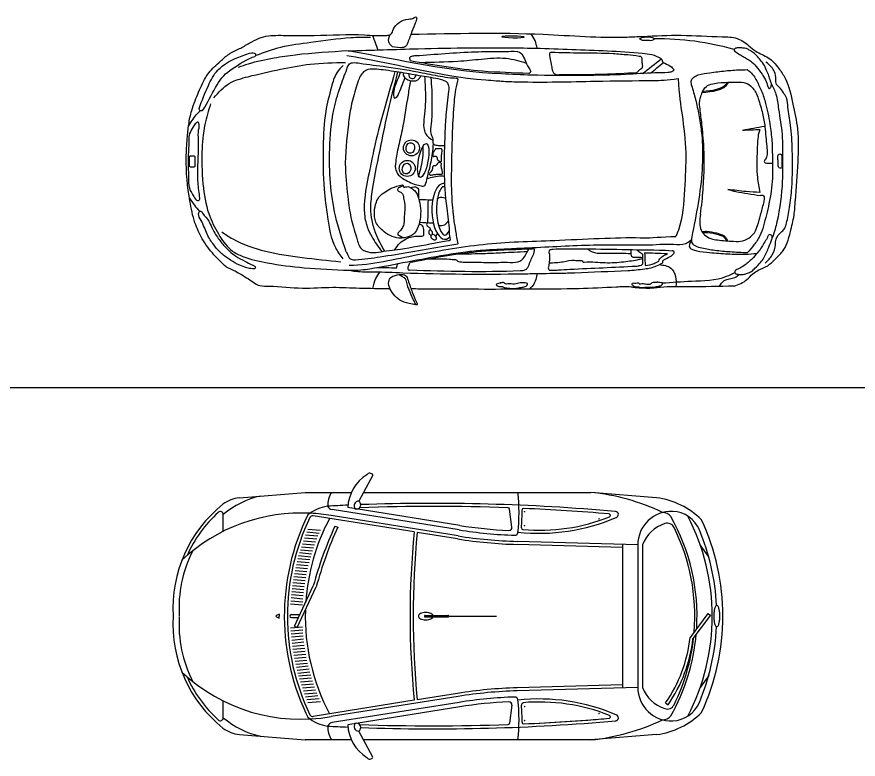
# Model space of a CAD drawing. Header units: millimetres. Extents: x 2646 to 50990, y 12226 to 40347.
# Drawn here: x 33275 to 38815, y 22213 to 27101 of the extents above; entities that cross this region are included whole.
import ezdxf

# ---------------------------------------------------------------- set-up
doc = ezdxf.new("R2010")
doc.units = ezdxf.units.MM
doc.layers.add('www.cad-blocks.net', color=7, linetype='Continuous')

# ---------------------------------------------------------------- blocks, each defined once
blk = doc.blocks.new('A$C23E013B9')
blk.add_lwpolyline([(0.0289, 0.9818), (0.0504, 0.9818, -0.414214), (0.057, 0.9752), (0.057, 0.9153, -0.414214), (0.0504, 0.9086), (0.0289, 0.9086, -0.414214), (0.0223, 0.9153), (0.0223, 0.9752, -0.414214)], format="xyb", close=True)
for centre in [(1.4829, 1.0346), (1.4553, 0.8997)]:
    blk.add_circle(centre, 0.0528)
for centre, radius, start, end in [((2.1035, 1.66), 0.2093, 8.5013, 36.9668), ((3.1082, -0.0721), 1.8245, 74.093, 90.7649), ((1.4871, 1.6187), 0.0153, 174.2464, 215.215), ((2.251, 1.5457), 0.0202, 281.4619, 338.8217)]:
    blk.add_arc(centre, radius, start, end)
for centre, major_axis, ratio in [((2.1514, 1.7655), (-0.0743, 0.0015), 0.102782), ((1.4756, 1.0338), (-0.0073, -0.035), 0.786292), ((1.5606, 0.952), (-0.0204, -0.1114), 0.275472), ((1.4504, 0.8981), (-0.0073, -0.035), 0.786292)]:
    blk.add_ellipse(centre, major_axis=major_axis, ratio=ratio)
blk.add_ellipse((1.6995, 0.6167), major_axis=(0.0057, -0.1835), ratio=0.444989, start_param=3.030844, end_param=6.682362)
for points in [[(0.0582, 1.3446), (0.1068, 1.4581), (0.149, 1.5293), (0.2236, 1.6039), (0.282, 1.6525), (0.3501, 1.6881), (0.4149, 1.7237), (0.4798, 1.7561), (0.509, 1.7659), (0.6387, 1.7756), (0.843, 1.7756), (1.1739, 1.7788), (1.3198, 1.7756), (1.3458, 1.7821), (1.3652, 1.8177), (1.4009, 1.8598), (1.4625, 1.8825), (1.5014, 1.8922), (1.5115, 1.8968), (1.5155, 1.8938), (1.5165, 1.8817), (1.5044, 1.8483), (1.4801, 1.7846), (1.4508, 1.7088)], [(1.2272, 1.7756), (1.2611, 1.6797)], [(1.3396, 1.779), (1.3314, 1.7341), (1.3415, 1.7169), (1.3577, 1.7007)], [(1.4801, 1.7826), (2.3499, 1.7828), (2.9041, 1.7646), (3.0045, 1.7691), (3.26, 1.776), (3.5291, 1.7668), (3.6272, 1.7555), (3.7047, 1.7076), (3.7504, 1.6711), (3.8325, 1.6278), (3.9009, 1.5595), (3.9442, 1.4934), (3.9951, 1.3233), (4.0247, 1.1592), (4.027, 0.9428), (4.0104, 0.6867)], [(0.4615, 1.6447), (0.6237, 1.6987), (0.82, 1.73), (1.0845, 1.7613), (1.2125, 1.7641)], [(1.0667, 1.6733), (0.7184, 1.6458), (0.5794, 1.6254), (0.4075, 1.5863), (0.3421, 1.5645)], [(1.0667, 1.6733), (1.5273, 1.6875), (1.8702, 1.6937), (2.3015, 1.6911), (2.7738, 1.6735), (3.0046, 1.6585), (3.1229, 1.6244), (3.1315, 1.6162), (3.1354, 1.604), (3.1394, 1.5984), (3.1506, 1.5921), (3.1943, 1.5675), (3.2069, 1.5562), (3.21, 1.5505), (3.2083, 1.5442), (3.1968, 1.5356), (3.1722, 1.531), (3.0863, 1.5281), (2.8939, 1.5178), (2.6146, 1.5118), (2.2735, 1.5128)], [(1.4508, 1.7088), (1.4376, 1.6977), (1.4245, 1.6946), (1.3577, 1.7007)], [(2.4061, 1.6649), (2.3947, 1.6606), (2.3914, 1.6498), (2.3935, 1.6331), (2.4064, 1.5667), (2.4165, 1.5333), (2.4303, 1.5191), (2.4564, 1.5172), (2.53, 1.5181), (2.9668, 1.5306)], [(2.4061, 1.6649), (2.5991, 1.6605), (2.811, 1.656), (2.9068, 1.6488), (2.9831, 1.6396), (2.9962, 1.6341), (2.9995, 1.6134), (3.0028, 1.5818), (3.0033, 1.5655), (2.9995, 1.5584), (2.9848, 1.5492), (2.9728, 1.5355), (2.9668, 1.5306)], [(3.6126, 1.6695), (3.6086, 1.6836), (3.6172, 1.6902), (3.6395, 1.6933), (3.6659, 1.6922), (3.6841, 1.6897), (3.7014, 1.6816), (3.7231, 1.67), (3.7475, 1.6502), (3.7748, 1.6209), (3.8012, 1.5869), (3.821, 1.5438), (3.8367, 1.5093), (3.8463, 1.4784), (3.8529, 1.4582), (3.8524, 1.4441), (3.8494, 1.4344), (3.8448, 1.4288), (3.8403, 1.4258), (3.8296, 1.4385), (3.8235, 1.4617), (3.8012, 1.5048), (3.7622, 1.56), (3.7252, 1.5995), (3.6968, 1.6197), (3.6674, 1.6361), (3.6436, 1.6498), (3.6126, 1.6695)], [(0.0842, 1.2948), (0.1453, 1.4451), (0.208, 1.5465), (0.2373, 1.5731), (0.4161, 1.659)], [(1.5418, 1.5977), (1.789, 1.6061), (1.9434, 1.6194), (2.1058, 1.6247), (2.2391, 1.593)], [(0.1814, 1.3647), (0.2828, 1.4585), (0.4067, 1.5035), (0.6208, 1.5523), (0.816, 1.5861), (1.0488, 1.5973)], [(1.0337, 1.5778), (0.9918, 1.5294), (0.9562, 1.4358), (0.9186, 1.2747), (0.9014, 1.0423), (0.9078, 0.7617), (0.9304, 0.5779), (0.9821, 0.3779), (1.0305, 0.3037)], [(1.053, 0.3501), (0.9825, 0.587), (0.9497, 0.8051), (0.9443, 1.0287), (0.9716, 1.2851), (1.0132, 1.4324), (1.0581, 1.5538)], [(1.1378, 1.4888), (1.1563, 1.523), (1.1823, 1.5446), (1.2414, 1.5535), (1.296, 1.5478), (1.4358, 1.5275), (1.5667, 1.504), (1.6906, 1.4797), (1.7187, 1.4644), (1.7291, 1.4428), (1.7295, 1.4083), (1.712, 1.249), (1.7053, 1.1303), (1.717, 0.6381), (1.7341, 0.4889), (1.7375, 0.4426), (1.7374, 0.4265), (1.7276, 0.4238), (1.6302, 0.4074), (1.4097, 0.3685), (1.265, 0.3484), (1.2118, 0.3457), (1.1804, 0.3544), (1.1598, 0.3636), (1.1257, 0.4289), (1.0883, 0.5594), (1.0664, 0.6904), (1.0478, 0.8992), (1.0674, 1.1909), (1.0856, 1.3083), (1.1188, 1.4338), (1.1378, 1.4888)], [(1.0581, 1.5538), (1.0697, 1.5816), (1.0813, 1.5921), (1.0952, 1.5956), (1.1429, 1.5921), (1.3196, 1.5689), (1.5544, 1.5294), (1.6892, 1.5038), (1.7566, 1.4957), (1.7764, 1.4945), (1.7859, 1.4917), (1.7857, 1.4764), (1.7633, 1.3366), (1.7465, 0.9366), (1.7465, 0.7392), (1.7727, 0.4876), (1.7885, 0.4038)], [(3.8128, 0.2749), (3.8591, 0.3296), (3.88, 0.3983), (3.884, 0.4341), (3.8962, 0.4575), (3.9227, 0.484), (3.941, 0.5056), (3.9522, 0.5379), (3.9731, 0.6416), (3.9873, 0.7709), (3.9907, 1.0193), (3.9797, 1.1848), (3.9625, 1.3026), (3.9528, 1.3632), (3.9319, 1.3975), (3.9049, 1.4343), (3.8877, 1.4527), (3.8828, 1.4883), (3.8742, 1.5349), (3.8546, 1.5667), (3.8177, 1.5999)], [(1.4089, 1.5319), (1.3896, 1.4801), (1.3651, 1.3792), (1.3695, 1.3638), (1.3861, 1.3682), (1.3949, 1.3815), (1.4402, 1.4941)], [(1.4287, 1.5287), (1.4284, 1.5159), (1.446, 1.4906), (1.4714, 1.4785), (1.4899, 1.4757), (1.5172, 1.4785), (1.5318, 1.4897), (1.5444, 1.5077)], [(1.4655, 1.5222), (1.467, 1.5025), (1.4848, 1.4914), (1.5016, 1.4947), (1.5128, 1.5136)], [(1.6102, 1.4967), (1.6162, 1.4153), (1.6162, 1.3013), (1.6132, 1.1961), (1.6117, 1.1236), (1.6236, 1.091), (1.6251, 1.0628), (1.6369, 1.0554), (1.668, 1.051), (1.6992, 1.051)], [(3.3275, 1.4469), (3.3275, 1.4812), (3.343, 1.5011), (3.3718, 1.5154), (3.4482, 1.5298), (3.5511, 1.542), (3.6473, 1.5486), (3.6927, 1.5497)], [(3.6927, 1.5497), (3.7156, 1.5331), (3.761, 1.4665), (3.7921, 1.3985), (3.8175, 1.3174), (3.8456, 1.1753), (3.8573, 1.0667), (3.8601, 0.9466), (3.8601, 0.8338), (3.8374, 0.6677), (3.8008, 0.5205), (3.7771, 0.4546), (3.7384, 0.3955), (3.6954, 0.3449)], [(1.4763, 1.4772), (1.4606, 1.3849), (1.421, 1.1508), (1.3945, 1.0325), (1.3777, 0.9289), (1.3771, 0.9033), (1.3811, 0.8883), (1.3938, 0.8617), (1.4155, 0.8411), (1.4576, 0.8154), (1.501, 0.7967), (1.5384, 0.787), (1.5674, 0.785), (1.5748, 0.7907)], [(3.3275, 1.4469), (3.3541, 1.3526), (3.3751, 1.2519), (3.3918, 1.1447), (3.3994, 0.9543), (3.3968, 0.8918), (3.3286, 0.4481)], [(3.3884, 1.3719), (3.4022, 1.4099), (3.4334, 1.4445), (3.4784, 1.4595), (3.5683, 1.4664), (3.6421, 1.4675), (3.6987, 1.456), (3.731, 1.4272), (3.7506, 1.3996), (3.7667, 1.3592), (3.7944, 1.2613), (3.8105, 1.1726), (3.8223, 1.0443), (3.8255, 0.9991), (3.8179, 0.9665), (3.8104, 0.9552), (3.8066, 0.9452), (3.8129, 0.9352), (3.8299, 0.9333), (3.8603, 0.9338)], [(0.2622, 0.2509), (0.1825, 0.3305), (0.1055, 0.4363), (0.0574, 0.542), (0.0237, 0.6838), (-0.0003, 0.97), (0.0069, 1.0974), (0.0165, 1.1887), (0.0358, 1.28), (0.0582, 1.3446)], [(3.4082, 1.058), (3.4008, 1.1411), (3.3941, 1.2038), (3.382, 1.3046), (3.3837, 1.3589), (3.3884, 1.3719)], [(0.0149, 1.1768), (0.0654, 1.2518), (0.0906, 1.2795)], [(0.0842, 1.2948), (0.0843, 1.2864), (0.0906, 1.2795)], [(0.11, 1.2839), (0.1031, 1.2782), (0.0906, 1.2795)], [(0.1594, 1.3242), (0.123, 1.1887), (0.1032, 1.0069), (0.1131, 0.769), (0.1563, 0.5794), (0.2204, 0.4519)], [(0.0214, 1.1285), (0.0452, 1.1732), (0.0648, 1.1983), (0.0788, 1.2039), (0.0829, 1.1983), (0.0816, 1.1537), (0.0802, 1.088), (0.076, 0.8604), (0.0829, 0.7529), (0.0885, 0.704), (0.0871, 0.6942), (0.0816, 0.6887), (0.0746, 0.6873), (0.0494, 0.7138), (0.0214, 0.7683), (0.0145, 0.8464), (0.0117, 0.9637), (0.0159, 1.0517), (0.0179, 1.1082), (0.0214, 1.1285)], [(1.6261, 1.0616), (1.6192, 0.9969), (1.5977, 0.8858)], [(3.3854, 0.5973), (3.3966, 0.6809), (3.4077, 0.8357), (3.4113, 0.9031), (3.4096, 1.008), (3.4082, 1.058)], [(1.6406, 1.0283), (1.6649, 1.0292), (1.684, 1.0261), (1.6848, 1.0115), (1.6822, 0.9947), (1.6804, 0.9761), (1.6809, 0.9668), (1.6809, 0.9562), (1.68, 0.9474), (1.6764, 0.9456), (1.6667, 0.9478), (1.6547, 0.9562), (1.6525, 0.9677), (1.6481, 0.9774), (1.6401, 0.981), (1.6339, 0.9801), (1.6255, 0.9788), (1.6233, 0.9827), (1.6233, 0.9938), (1.6264, 1.0035), (1.6335, 1.0146), (1.6375, 1.0203), (1.6406, 1.0283)], [(3.9215, 0.9785), (3.9177, 0.9924), (3.9083, 0.9944), (3.8997, 0.9913), (3.896, 0.9822), (3.8969, 0.9517), (3.8977, 0.926), (3.9, 0.909), (3.9049, 0.9025), (3.9165, 0.9012), (3.9214, 0.9086), (3.9224, 0.9224), (3.9215, 0.9785)], [(1.6037, 0.8699), (1.6151, 0.8826), (1.6214, 0.8977), (1.6227, 0.9116), (1.6278, 0.9166), (1.641, 0.9154), (1.6467, 0.9198), (1.6555, 0.9318), (1.6638, 0.9375), (1.6758, 0.9368), (1.6808, 0.9318), (1.6795, 0.923), (1.6814, 0.9015), (1.6852, 0.8876), (1.6865, 0.8763), (1.6865, 0.8636), (1.6739, 0.8617), (1.648, 0.8605), (1.6246, 0.8573), (1.6025, 0.8586), (1.6, 0.8636), (1.6037, 0.8699)], [(1.5741, 0.7906), (1.5874, 0.8376), (1.5977, 0.8858)], [(1.4212, 0.7903), (1.3548, 0.7706), (1.311, 0.7452), (1.2729, 0.7155), (1.2517, 0.6774), (1.239, 0.6153), (1.2489, 0.5462), (1.3025, 0.4827), (1.4141, 0.4403), (1.4367, 0.4432), (1.4961, 0.4657), (1.5215, 0.501), (1.5399, 0.5631), (1.5427, 0.6365), (1.53, 0.7028), (1.5031, 0.7536), (1.4749, 0.7734), (1.4523, 0.779), (1.4311, 0.7776), (1.4311, 0.7833), (1.4212, 0.7903)], [(1.4299, 0.7858), (1.4057, 0.7748), (1.3986, 0.7706), (1.3929, 0.7649), (1.3901, 0.7579), (1.3986, 0.7494), (1.4127, 0.7423), (1.424, 0.731), (1.4297, 0.7127), (1.4367, 0.676), (1.4381, 0.6083), (1.4339, 0.5575), (1.4325, 0.5321), (1.4268, 0.5165), (1.4198, 0.5038), (1.4099, 0.4897), (1.4028, 0.4841), (1.3958, 0.4756), (1.3929, 0.4686), (1.3929, 0.4629), (1.4042, 0.4573), (1.4155, 0.4502), (1.4391, 0.4436)], [(1.4773, 0.772), (1.5187, 0.7748), (1.5286, 0.7621), (1.53, 0.7437), (1.5286, 0.7226), (1.5286, 0.7073)], [(3.3854, 0.5973), (3.3809, 0.5416), (3.3907, 0.4921), (3.4119, 0.463), (3.4535, 0.4373), (3.4986, 0.4285), (3.6047, 0.4196), (3.6658, 0.4232), (3.7162, 0.4497), (3.741, 0.4762), (3.7622, 0.5239), (3.7817, 0.592), (3.8029, 0.6715), (3.8088, 0.7028), (3.8069, 0.7138), (3.7978, 0.72), (3.7812, 0.7206)], [(3.7771, 0.7417), (3.6877, 0.747), (3.5659, 0.7612)], [(3.5659, 0.7612), (3.6197, 0.7475), (3.6974, 0.7339), (3.7812, 0.7206)], [(3.6071, 0.1244), (3.6527, 0.1417), (3.6918, 0.1678), (3.7309, 0.2046), (3.7657, 0.2285), (3.8287, 0.2589), (3.8765, 0.3001), (3.9264, 0.3522), (3.9568, 0.4086), (3.9785, 0.4824), (4.0024, 0.5909), (4.0104, 0.6867)], [(0.0865, 0.6157), (0.0814, 0.5999), (0.0974, 0.5568), (0.1381, 0.4657), (0.1812, 0.3956), (0.2341, 0.3378), (0.2908, 0.296), (0.3518, 0.2624), (0.3979, 0.2456), (0.4361, 0.2381), (0.4546, 0.2418), (0.4546, 0.2517), (0.4373, 0.2627), (0.3856, 0.2886), (0.3253, 0.3218), (0.2846, 0.355), (0.2341, 0.4079), (0.2107, 0.4387), (0.1676, 0.5113), (0.1479, 0.5519), (0.1073, 0.6048), (0.095, 0.6171), (0.0865, 0.6157)], [(1.3727, 0.3632), (1.4057, 0.4067), (1.4486, 0.4361), (1.5293, 0.4529), (1.5638, 0.4597), (1.5647, 0.479), (1.5596, 0.5151), (1.5512, 0.526), (1.5326, 0.5302)], [(1.537, 0.5462), (1.6161, 0.5405), (1.627, 0.5405)], [(0.2204, 0.4519), (0.3043, 0.3552), (0.3721, 0.3197), (0.5335, 0.2777), (0.7757, 0.2455), (1.0724, 0.2283)], [(0.2341, 0.4807), (0.3057, 0.4357), (0.5223, 0.3541), (0.7634, 0.3133), (1.0168, 0.2847)], [(1.6475, 0.4388), (1.6465, 0.4563), (1.6534, 0.4692)], [(3.3286, 0.4481), (3.3269, 0.4294), (3.328, 0.4139), (3.3365, 0.3999), (3.3532, 0.3885), (3.395, 0.3757), (3.4812, 0.3609), (3.5818, 0.3515), (3.6954, 0.3449)], [(3.3951, 0.4838), (3.4264, 0.4851), (3.4925, 0.4741), (3.5403, 0.4581)], [(3.612, 0.2131), (3.6143, 0.2258), (3.6255, 0.2333), (3.6405, 0.24), (3.6735, 0.2595), (3.7005, 0.2805), (3.726, 0.3045), (3.7598, 0.3419), (3.7845, 0.3734), (3.804, 0.4079), (3.825, 0.4401), (3.8333, 0.4573), (3.8415, 0.4633), (3.852, 0.4603), (3.858, 0.4528), (3.8565, 0.4333), (3.8363, 0.3809), (3.804, 0.3105), (3.7823, 0.2805), (3.7448, 0.2415), (3.7223, 0.2213), (3.6953, 0.2086), (3.674, 0.2019), (3.6487, 0.2001), (3.6257, 0.204), (3.619, 0.206), (3.612, 0.2131)], [(1.053, 0.3501), (1.0639, 0.3285), (1.0733, 0.3103), (1.0868, 0.3008), (1.1145, 0.2981), (1.2766, 0.317), (1.6817, 0.3851), (1.7885, 0.4038)], [(3.327, 0.4303), (3.3173, 0.3749), (3.3331, 0.3662), (3.3617, 0.3568), (3.4466, 0.3451), (3.566, 0.3369), (3.6808, 0.3346), (3.7582, 0.3401)], [(2.225, 0.2284), (2.2355, 0.2332), (2.2491, 0.2479), (2.2642, 0.2835), (2.2932, 0.3584), (2.2926, 0.3683), (2.2809, 0.3698)], [(2.3911, 0.336), (2.3868, 0.2593), (2.3868, 0.2328), (2.4095, 0.2288), (2.4518, 0.2309), (2.5266, 0.2351), (2.9623, 0.2562), (2.977, 0.257)], [(2.9304, 0.365), (2.9267, 0.3472), (2.9282, 0.3339), (2.9329, 0.3207), (2.9587, 0.316), (3.0041, 0.3129)], [(2.9681, 0.3643), (2.9941, 0.3431), (3.005, 0.3341), (3.0048, 0.3234), (2.9959, 0.2598), (2.977, 0.257)], [(3.1377, 0.2778), (3.1377, 0.2875), (3.1403, 0.2939), (3.1501, 0.3), (3.1821, 0.3161), (3.1997, 0.3274), (3.2099, 0.3382), (3.2136, 0.3484), (3.2088, 0.3549), (3.1999, 0.3577)], [(2.9069, 0.2273), (3.0189, 0.2377), (3.0971, 0.2575), (3.1377, 0.2778)], [(1.0724, 0.2283), (1.1151, 0.222), (1.2375, 0.2184), (1.4268, 0.2123), (2.2182, 0.2049)], [(1.4718, 0.2309), (2.1988, 0.2271), (2.225, 0.2284)], [(2.2182, 0.2049), (2.2794, 0.2069), (2.464, 0.2096), (2.5587, 0.2127), (2.9069, 0.2273)], [(3.115, 0.2656), (3.1909, 0.2431), (3.2218, 0.187), (3.2246, 0.1205)], [(1.2294, 0.1096), (1.2478, 0.1754), (1.2761, 0.2179)], [(1.3765, 0.1942), (1.3477, 0.1811), (1.3334, 0.1548), (1.343, 0.1045), (1.3729, 0.0603), (1.4195, 0.0245), (1.4889, 0.0053), (1.5212, 0.0029), (1.5165, 0.0185), (1.4877, 0.0854), (1.4751, 0.1193), (1.4602, 0.1643), (1.4447, 0.1942), (1.4279, 0.2002), (1.3896, 0.1978), (1.3765, 0.1942)], [(2.3103, 0.2076), (2.3015, 0.1681), (2.2828, 0.1286), (2.262, 0.1067)], [(3.1337, 0.145), (3.3266, 0.157), (3.5583, 0.189), (3.612, 0.2131)], [(3.6071, 0.1244), (3.3095, 0.12), (3.1206, 0.1157), (3.0815, 0.1113), (3.0424, 0.1092), (2.9903, 0.1113), (2.9587, 0.114), (2.9294, 0.1178), (2.8317, 0.1178), (2.5863, 0.107), (2.2709, 0.1047), (2.0038, 0.1025)], [(2.0735, 0.146), (2.0487, 0.1402), (2.04, 0.1349), (2.0491, 0.1253), (2.0657, 0.1225), (2.0814, 0.1216), (2.0889, 0.1175), (2.1087, 0.1121), (2.136, 0.1092), (2.1741, 0.1105), (2.2055, 0.1158), (2.232, 0.1208), (2.2448, 0.1311), (2.2465, 0.1406), (2.2312, 0.146), (2.1989, 0.1452), (2.1803, 0.1411), (2.1625, 0.1377), (2.117, 0.1394), (2.1021, 0.1386), (2.0926, 0.1456), (2.0731, 0.1456), (2.0673, 0.1439)], [(2.9335, 0.1361), (2.9468, 0.1247), (2.9772, 0.119), (2.9934, 0.1162), (3.0276, 0.1171), (3.0756, 0.1181), (3.1122, 0.1242), (3.1317, 0.1328), (3.136, 0.1428), (3.1279, 0.147), (3.0992, 0.1492)], [(2.9338, 0.1354), (2.9388, 0.1429), (2.9606, 0.1442), (2.9761, 0.1454), (2.9836, 0.1396), (2.9841, 0.1383), (2.9916, 0.1387), (3.0243, 0.1387), (3.0553, 0.1379), (3.0645, 0.1433), (3.0695, 0.1483), (3.0837, 0.15), (3.1001, 0.1492)]]:
    blk.add_spline(points, degree=3)
for points, knots in [([(2.9849, 1.7522), (2.9903, 1.7553), (3.0054, 1.7641), (3.0344, 1.7661), (3.062, 1.7649), (3.0774, 1.7565), (3.0826, 1.753), (3.0838, 1.7522)], [0, 0, 0, 0, 0.00281353, 0.00784005, 0.01287951, 0.01501274, 0.01570301, 0.01570301, 0.01570301, 0.01570301]), ([(2.9849, 1.7522), (2.9903, 1.749), (3.0054, 1.7403), (3.0344, 1.7475), (3.062, 1.7394), (3.0774, 1.7478), (3.0826, 1.7513), (3.0838, 1.7522)], [0, 0, 0, 0, 0.00281353, 0.00784005, 0.01287951, 0.01501274, 0.01570301, 0.01570301, 0.01570301, 0.01570301]), ([(0.4161, 1.659), (0.4332, 1.6618), (0.4551, 1.6654), (0.4574, 1.6426), (0.4495, 1.632), (0.4391, 1.6312), (0.4322, 1.63), (0.431, 1.6297)], [0, 0, 0, 0, 0.00597794, 0.00764031, 0.00902178, 0.01153062, 0.01208594, 0.01208594, 0.01208594, 0.01208594]), ([(1.0765, 1.6736), (1.409, 1.6162), (1.7397, 1.5362), (2.1422, 1.5214), (2.208, 1.519), (2.2736, 1.5148)], [0.0014511, 0.0014511, 0.0014511, 0.0014511, 0.1543947, 0.1543947, 0.1841997, 0.1841997, 0.1841997, 0.1841997]), ([(1.4719, 1.6202), (1.4718, 1.6238), (1.4718, 1.6327), (1.4898, 1.6414), (1.6303, 1.6486), (1.826, 1.6699), (2.0312, 1.6686), (2.1256, 1.6688), (2.209, 1.6792), (2.2344, 1.5948), (2.2598, 1.5544), (2.2698, 1.5384)], [0, 0, 0, 0, 0.0015026, 0.0037899, 0.0078098, 0.0669991, 0.0916766, 0.099953, 0.1110794, 0.1244403, 0.1332356, 0.1332356, 0.1332356, 0.1332356]), ([(0.11, 1.2839), (0.1754, 1.386), (0.2065, 1.4905), (0.3273, 1.5704), (0.3817, 1.611), (0.431, 1.6297)], [0, 0, 0, 0, 0.05244945, 0.05244945, 0.07811211, 0.07811211, 0.07811211, 0.07811211]), ([(1.0578, 1.6439), (1.3655, 1.595), (1.6426, 1.5087), (2.013, 1.4791), (2.0763, 1.4746), (2.0763, 1.4746)], [0, 0, 0, 0, 0.134701, 0.134701, 0.1508358, 0.1508358, 0.1508358, 0.1508358]), ([(1.4746, 1.6099), (1.6328, 1.5808), (1.7911, 1.5547), (2.0513, 1.533), (2.1531, 1.5318), (2.255, 1.5259)], [0.0622726, 0.0622726, 0.0622726, 0.0622726, 0.1351377, 0.1351377, 0.1812912, 0.1812912, 0.1812912, 0.1812912]), ([(1.3744, 1.5371), (1.3227, 1.357), (1.2602, 1.1513), (1.2052, 0.8764), (1.1746, 0.7365), (1.1691, 0.6073), (1.1855, 0.521), (1.2275, 0.4349), (1.2643, 0.3837), (1.2875, 0.3516)], [0, 0, 0, 0, 0.0763514, 0.0973473, 0.1271053, 0.1411046, 0.1557124, 0.1663657, 0.1842771, 0.1842771, 0.1842771, 0.1842771]), ([(1.3904, 1.5347), (1.3654, 1.4274), (1.3251, 1.2818), (1.2783, 1.0344), (1.2317, 0.8201), (1.2095, 0.6516), (1.2199, 0.5542), (1.2479, 0.4568), (1.2839, 0.3928), (1.3059, 0.3541)], [0, 0, 0, 0, 0.0330506, 0.0684906, 0.1140194, 0.1326517, 0.1450871, 0.1581825, 0.1782754, 0.1782754, 0.1782754, 0.1782754]), ([(1.5692, 1.5036), (1.5715, 1.4698), (1.5777, 1.3816), (1.5716, 1.2689), (1.56, 1.1783), (1.5738, 1.1181), (1.6037, 1.098), (1.6235, 1.086)], [0, 0, 0, 0, 0.0153843, 0.04002616, 0.0510008, 0.05681102, 0.06674506, 0.06674506, 0.06674506, 0.06674506]), ([(2.0763, 1.4746), (2.1117, 1.4717), (2.3169, 1.4648), (2.6592, 1.4745), (3.0057, 1.4773), (3.1658, 1.48), (3.2382, 1.4912)], [0.0364782, 0.0364782, 0.0364782, 0.0364782, 0.0534387, 0.1292772, 0.1887274, 0.2119192, 0.2119192, 0.2119192, 0.2119192]), ([(3.2382, 1.4912), (3.2452, 1.3807), (3.2692, 1.2345), (3.2959, 1.006), (3.2808, 0.7528), (3.2699, 0.5629), (3.2302, 0.4652), (3.2243, 0.4511)], [0, 0, 0, 0, 0.0294007, 0.067193, 0.1037964, 0.1447212, 0.1516275, 0.1516275, 0.1516275, 0.1516275]), ([(3.8527, 1.4595), (3.8641, 1.436), (3.8897, 1.3825), (3.9019, 1.2667), (3.9292, 1.122), (3.9269, 0.963), (3.9268, 0.7708), (3.9057, 0.6037), (3.8745, 0.4848), (3.8586, 0.4414)], [0.0003357, 0.0003357, 0.0003357, 0.0003357, 0.0120881, 0.0270745, 0.0525606, 0.0788485, 0.0988506, 0.1397625, 0.1546131, 0.1546131, 0.1546131, 0.1546131]), ([(3.7777, 1.1557), (3.7764, 1.153), (3.7677, 1.1329), (3.7628, 1.0877), (3.7593, 1.0106), (3.7564, 0.926), (3.759, 0.8326), (3.7706, 0.7745), (3.7771, 0.7417)], [0.0061649, 0.0061649, 0.0061649, 0.0061649, 0.00745104, 0.01560689, 0.02694264, 0.0423346, 0.05404505, 0.06916602, 0.06916602, 0.06916602, 0.06916602]), ([(1.5588, 1.0449), (1.5588, 1.0197), (1.5583, 0.9538), (1.5409, 0.89), (1.5301, 0.8507)], [0.00051389, 0.00051389, 0.00051389, 0.00051389, 0.01191371, 0.03029915, 0.03029915, 0.03029915, 0.03029915]), ([(1.5863, 0.8332), (1.6009, 0.8372), (1.6315, 0.8455), (1.6704, 0.8525), (1.6941, 0.8501), (1.7011, 0.8492)], [0, 0, 0, 0, 0.00687358, 0.0144422, 0.01765166, 0.01765166, 0.01765166, 0.01765166]), ([(1.7041, 0.7753), (1.6886, 0.7871), (1.6749, 0.7717), (1.6383, 0.6679), (1.647, 0.5424), (1.6866, 0.465), (1.7008, 0.4596), (1.7043, 0.4597), (1.708, 0.4598), (1.7224, 0.4682), (1.734, 0.4927)], [2.892073, 2.892073, 2.892073, 2.892073, 3.963882, 3.963882, 5.573555, 5.573555, 6.283185, 6.283185, 6.283185, 7.009983, 7.009983, 7.009983, 7.009983]), ([(0.0205, 0.7035), (0.0312, 0.6881), (0.0521, 0.6581), (0.0752, 0.6297), (0.0865, 0.6157)], [0.00075342, 0.00075342, 0.00075342, 0.00075342, 0.00923047, 0.01735284, 0.01735284, 0.01735284, 0.01735284]), ([(1.653, 0.7019), (1.6597, 0.7051), (1.6726, 0.7113), (1.6936, 0.7096), (1.7047, 0.7033), (1.7099, 0.7004)], [0.000118679, 0.000118679, 0.000118679, 0.000118679, 0.003455262, 0.006503337, 0.009198377, 0.009198377, 0.009198377, 0.009198377]), ([(1.6613, 0.5246), (1.6685, 0.5239), (1.6816, 0.5228), (1.703, 0.5263), (1.7146, 0.54), (1.7216, 0.5485), (1.7284, 0.5566)], [0.00006155, 0.00006155, 0.00006155, 0.00006155, 0.00334354, 0.00604147, 0.00947483, 0.01105337, 0.01105337, 0.01105337, 0.01105337]), ([(1.5895, 0.5415), (1.5867, 0.5395), (1.5792, 0.533), (1.5906, 0.5136), (1.6055, 0.5097), (1.6084, 0.4938), (1.5987, 0.4947), (1.5981, 0.4851), (1.5947, 0.476), (1.601, 0.4658), (1.61, 0.4583), (1.6196, 0.4621), (1.6238, 0.4715), (1.6205, 0.4824), (1.6131, 0.4907), (1.6074, 0.4933), (1.6048, 0.4945)], [0.0003612, 0.0003612, 0.0003612, 0.0003612, 0.00178958, 0.00467378, 0.00784735, 0.00899718, 0.00983502, 0.01107359, 0.01247245, 0.01427256, 0.01602894, 0.01726839, 0.01829703, 0.0204173, 0.02196491, 0.02324361, 0.02324361, 0.02324361, 0.02324361]), ([(1.0718, 0.2613), (1.2263, 0.2639), (1.371, 0.3032), (1.6753, 0.3596), (1.83, 0.3868), (2.138, 0.4176), (2.2961, 0.4199), (2.6608, 0.4357), (2.8627, 0.4477), (3.0557, 0.441), (3.1301, 0.45), (3.2243, 0.4511)], [0, 0, 0, 0, 0.0699521, 0.0699521, 0.1399042, 0.1399042, 0.2098563, 0.2098563, 0.2979905, 0.2979905, 0.318587, 0.318587, 0.318587, 0.318587]), ([(1.6118, 0.4601), (1.6111, 0.4558), (1.6096, 0.4438), (1.6237, 0.4326), (1.639, 0.4254), (1.6497, 0.4358), (1.645, 0.4468), (1.6394, 0.4575), (1.6297, 0.4648), (1.6224, 0.4651), (1.6206, 0.4651)], [0.00033277, 0.00033277, 0.00033277, 0.00033277, 0.0021877, 0.00568639, 0.00747303, 0.00926262, 0.01079675, 0.01239454, 0.01488368, 0.01569171, 0.01569171, 0.01569171, 0.01569171]), ([(3.5403, 0.4581), (3.5452, 0.4529), (3.5553, 0.4422), (3.5617, 0.4291), (3.5646, 0.4221)], [0, 0, 0, 0, 0.00319799, 0.006617011, 0.006617011, 0.006617011, 0.006617011]), ([(1.0724, 0.2283), (1.098, 0.2287), (1.1439, 0.2294), (1.2723, 0.248), (1.4577, 0.2866), (1.6683, 0.3241), (1.8323, 0.3514), (1.9773, 0.364), (2.1236, 0.3713), (2.3773, 0.382), (2.6331, 0.398), (2.8447, 0.3971), (2.9118, 0.3962)], [0, 0, 0, 0, 0.0116006, 0.020781, 0.0587526, 0.0974583, 0.1177459, 0.1340977, 0.1634007, 0.1841587, 0.2491904, 0.2797187, 0.2797187, 0.2797187, 0.2797187]), ([(2.9118, 0.3962), (2.9501, 0.3979), (3.0498, 0.3911), (3.1724, 0.4075), (3.2793, 0.3929), (3.3109, 0.4177), (3.327, 0.4303)], [0.01914707, 0.01914707, 0.01914707, 0.01914707, 0.03662955, 0.06445878, 0.07629872, 0.08215203, 0.08215203, 0.08215203, 0.08215203]), ([(1.4818, 0.2831), (1.4957, 0.2858), (1.5095, 0.2885), (1.6726, 0.3188), (1.822, 0.346), (2.0804, 0.3633), (2.1875, 0.3673), (2.2809, 0.3698)], [0.062488, 0.062488, 0.062488, 0.062488, 0.0688739, 0.0688739, 0.1377478, 0.1377478, 0.1864554, 0.1864554, 0.1864554, 0.1864554]), ([(1.5895, 0.3032), (1.6382, 0.3044), (1.6992, 0.3058), (1.7599, 0.2997), (1.7791, 0.2993), (1.7855, 0.2876), (1.8265, 0.2792), (1.8964, 0.2846), (2.0022, 0.2771), (2.0988, 0.2837), (2.171, 0.2775), (2.2199, 0.2994), (2.2381, 0.3357), (2.2523, 0.3613), (2.2567, 0.3692)], [0, 0, 0, 0, 0.0218655, 0.0273102, 0.0284495, 0.0300381, 0.0326466, 0.046325, 0.0624375, 0.0802324, 0.0905495, 0.0944866, 0.1037348, 0.1078446, 0.1078446, 0.1078446, 0.1078446]), ([(1.7882, 0.3362), (1.8487, 0.337), (1.9471, 0.3383), (2.0955, 0.3456), (2.1836, 0.35), (2.2475, 0.3526)], [0.0005042, 0.0005042, 0.0005042, 0.0005042, 0.02789929, 0.04511079, 0.06787466, 0.06787466, 0.06787466, 0.06787466]), ([(2.3911, 0.336), (2.3902, 0.3466), (2.3887, 0.3654), (2.4382, 0.3699), (2.489, 0.3704), (2.5359, 0.3706), (2.557, 0.3706)], [0, 0, 0, 0, 0.00403577, 0.00714887, 0.01925443, 0.02890253, 0.02890253, 0.02890253, 0.02890253]), ([(2.557, 0.3706), (2.7423, 0.3695), (2.9279, 0.3647), (3.1429, 0.3612), (3.1702, 0.359), (3.1999, 0.3577)], [0.22616594, 0.22616594, 0.22616594, 0.22616594, 0.31025649, 0.31025649, 0.3233749, 0.3233749, 0.3233749, 0.3233749]), ([(2.6397, 0.3699), (2.6504, 0.363), (2.6711, 0.3499), (2.7103, 0.3391), (2.774, 0.3422), (2.8473, 0.3428), (2.905, 0.3403), (2.9272, 0.3395)], [0.00020259, 0.00020259, 0.00020259, 0.00020259, 0.00597003, 0.01123746, 0.01831834, 0.03472052, 0.04452076, 0.04452076, 0.04452076, 0.04452076]), ([(3.0176, 0.344), (3.0236, 0.3241), (3.0183, 0.2983), (3.0226, 0.2705), (3.0235, 0.2632), (3.021, 0.259)], [0.006463771, 0.006463771, 0.006463771, 0.006463771, 0.014623395, 0.014623395, 0.016058544, 0.016058544, 0.016058544, 0.016058544]), ([(1.4818, 0.2831), (1.4805, 0.2826), (1.4767, 0.2809), (1.4703, 0.2748), (1.4649, 0.2633), (1.4603, 0.2508), (1.4569, 0.2383), (1.4638, 0.2289), (1.4695, 0.2304), (1.4718, 0.2309)], [0.00141331, 0.00141331, 0.00141331, 0.00141331, 0.00205633, 0.0033274, 0.00527841, 0.00773917, 0.00945682, 0.01091267, 0.01194269, 0.01194269, 0.01194269, 0.01194269]), ([(2.3897, 0.2774), (2.4201, 0.2786), (2.4753, 0.2811), (2.547, 0.2996), (2.5831, 0.29), (2.6111, 0.2962), (2.6087, 0.2809), (2.6746, 0.2873), (2.7491, 0.2742), (2.876, 0.2832), (2.957, 0.2944), (2.997, 0.3046), (3.0042, 0.3064)], [0.00047129, 0.00047129, 0.00047129, 0.00047129, 0.01445862, 0.02583691, 0.03160541, 0.03378, 0.03500336, 0.03646407, 0.05736229, 0.07611826, 0.09143651, 0.09482015, 0.09482015, 0.09482015, 0.09482015]), ([(3.021, 0.259), (3.0419, 0.2619), (3.073, 0.2664), (3.0995, 0.283), (3.1118, 0.2879)], [0.00012523, 0.00012523, 0.00012523, 0.00012523, 0.00951157, 0.01416823, 0.01416823, 0.01416823, 0.01416823]), ([(0.2622, 0.2509), (0.285, 0.241), (0.3196, 0.2261), (0.3677, 0.1979), (0.4074, 0.1736), (0.4446, 0.1454), (0.4899, 0.1221), (0.5996, 0.1265), (0.7579, 0.1037), (0.9568, 0.1207), (1.1485, 0.1095), (1.274, 0.1092), (1.3409, 0.1091)], [0, 0, 0, 0, 0.0112205, 0.0170813, 0.0252477, 0.0323048, 0.0383197, 0.0477991, 0.0809293, 0.1111098, 0.1376572, 0.1679826, 0.1679826, 0.1679826, 0.1679826]), ([(1.4019, 0.2002), (1.4094, 0.1958), (1.4231, 0.1879), (1.4479, 0.1721), (1.453, 0.1242), (1.4762, 0.0792), (1.4949, 0.0322), (1.5065, 0.0097), (1.5116, 0)], [0.00005834, 0.00005834, 0.00005834, 0.00005834, 0.00402212, 0.00730983, 0.01272775, 0.02413647, 0.03061793, 0.03558984, 0.03558984, 0.03558984, 0.03558984]), ([(3.5098, 0.122), (3.5196, 0.1372), (3.5433, 0.1737), (3.6043, 0.1709), (3.6327, 0.1935), (3.6419, 0.2009)], [0.0001309, 0.0001309, 0.0001309, 0.0001309, 0.00786924, 0.01885692, 0.02412004, 0.02412004, 0.02412004, 0.02412004]), ([(2.0038, 0.1025), (1.8993, 0.1039), (1.7448, 0.1059), (1.5701, 0.1031), (1.5, 0.1057), (1.4797, 0.1065)], [0, 0, 0, 0, 0.04737525, 0.07002316, 0.07919696, 0.07919696, 0.07919696, 0.07919696])]:
    blk.add_open_spline(points, degree=3, knots=knots)
for points in [[(3.0035, 1.5244), (3.0448, 1.5566), (3.0861, 1.5888), (3.1274, 1.621)], [(3.0575, 1.5272), (3.0857, 1.5502), (3.114, 1.5732), (3.1422, 1.5962)], [(3.3975, 1.3997), (3.4621, 1.4077), (3.5364, 1.4084), (3.5737, 1.4666)], [(3.4006, 1.4068), (3.4626, 1.4142), (3.5302, 1.4161), (3.5655, 1.4663)], [(3.6623, 1.1514), (3.7114, 1.1603), (3.7606, 1.1693), (3.8098, 1.1782)], [(3.6623, 1.1514), (3.7007, 1.1528), (3.7392, 1.1542), (3.7777, 1.1557)], [(1.5324, 0.6943), (1.5627, 0.6939), (1.593, 0.6934), (1.6233, 0.693)], [(1.5921, 0.6934), (1.5911, 0.6428), (1.5901, 0.5922), (1.5891, 0.5415)], [(3.3993, 0.4774), (3.4469, 0.4801), (3.4916, 0.4685), (3.5365, 0.4524)], [(3.5365, 0.4524), (3.5451, 0.443), (3.5514, 0.4335), (3.5567, 0.4227)], [(3.0176, 0.344), (3.0635, 0.3428), (3.1098, 0.3413), (3.1693, 0.3386)], [(3.1118, 0.2879), (3.1157, 0.3119), (3.1438, 0.3251), (3.1693, 0.3386)], [(1.2584, 0.2473), (1.3001, 0.2465), (1.3418, 0.2457), (1.3834, 0.2449)], [(1.3834, 0.2449), (1.3872, 0.2543), (1.391, 0.2636), (1.3948, 0.273)]]:
    blk.add_open_spline(points, degree=3)
blk = doc.blocks.new('A$C5D387102')
for p, q in [((1.3162, 1.8704), (1.2229, 1.6989)), ((0.4371, 1.7211), (0.8707, 1.7565)), ((0.8707, 1.7565), (1.1744, 1.7565)), ((1.2542, 1.7565), (2.7507, 1.7565)), ((3.1843, 1.7211), (2.7507, 1.7565)), ((0.3307, 1.5), (0.3307, 1.6102)), ((1.8837, 1.5093), (1.047, 1.6427)), ((1.8884, 1.5389), (1.1503, 1.6566)), ((2.2314, 1.5282), (2.2164, 1.6461)), ((1.5886, 1.4956), (0.9226, 1.6017)), ((1.8774, 1.4698), (1.0407, 1.6032)), ((0.9701, 1.5059), (0.8883, 1.5131)), ((1.0659, 1.5347), (1.0842, 1.5265)), ((0.9459, 1.4478), (0.8652, 1.4549)), ((0.9537, 1.4672), (0.8726, 1.4743)), ((0.9617, 1.4865), (0.8803, 1.4937)), ((1.8742, 1.45), (1.6084, 1.4924)), ((0.9247, 1.3894), (0.8448, 1.3965)), ((0.9314, 1.4089), (0.8513, 1.416)), ((0.9385, 1.4283), (0.8581, 1.4354)), ((2.9607, 1.3942), (2.2658, 1.4135)), ((3.0607, 1.4115), (2.2663, 1.4335)), ((2.9607, 1.4115), (2.9607, 0.4715)), ((3.0607, 1.4115), (3.0607, 0.4714)), ((3.0907, 1.4115), (3.0907, 0.4715)), ((3.5277, 1.3315), (3.4713, 1.4115)), ((0.9062, 1.3308), (0.8271, 1.3378)), ((0.912, 1.3504), (0.8327, 1.3574)), ((0.9182, 1.3699), (0.8386, 1.3769)), ((0.8904, 1.272), (0.8119, 1.2789)), ((0.8954, 1.2916), (0.8167, 1.2986)), ((0.9006, 1.3112), (0.8217, 1.3182)), ((0.8774, 1.2129), (0.7992, 1.2198)), ((0.8814, 1.2326), (0.8032, 1.2395)), ((0.8858, 1.2523), (0.8074, 1.2592)), ((0.8701, 1.1734), (0.7922, 1.1803)), ((0.8736, 1.1931), (0.7956, 1.2)), ((0.8608, 1.114), (0.7836, 1.1208)), ((0.8626, 1.1339), (0.7862, 1.1406)), ((0.8669, 1.1536), (0.7891, 1.1604)), ((0.8002, 0.8744), (0.9236, 1.1404)), ((0.8183, 0.866), (0.9424, 1.1335)), ((0.8555, 1.0542), (0.7775, 1.0611)), ((0.8573, 1.0741), (0.7793, 1.081)), ((0.859, 1.094), (0.7813, 1.1009)), ((0.852, 1.0143), (0.7743, 1.0212)), ((0.8538, 1.0343), (0.776, 1.0411)), ((0.6997, 0.9541), (0.6805, 0.9461)), ((0.6997, 0.9541), (0.6997, 0.9415)), ((0.7789, 0.9515), (0.8359, 0.9515)), ((1.6604, 0.9465), (1.8104, 0.9465)), ((3.5225, 0.9591), (3.4047, 0.8008)), ((3.5385, 0.9472), (3.4239, 0.7932)), ((3.5225, 0.9591), (3.5385, 0.9472)), ((0.6805, 0.9369), (0.6997, 0.9288)), ((0.6997, 0.9288), (0.6997, 0.9415)), ((0.7789, 0.9315), (0.8267, 0.9315)), ((1.6604, 0.9365), (1.8104, 0.9365)), ((1.8154, 0.9415), (2.1305, 0.9415)), ((0.852, 0.8686), (0.7743, 0.8617)), ((0.8538, 0.8487), (0.776, 0.8418)), ((0.8002, 0.8744), (0.8183, 0.866)), ((0.8555, 0.8287), (0.7775, 0.8219)), ((0.8573, 0.8088), (0.7793, 0.8019)), ((0.859, 0.7889), (0.7813, 0.782)), ((0.8608, 0.769), (0.7836, 0.7622)), ((0.8626, 0.7491), (0.7862, 0.7423)), ((0.8669, 0.7294), (0.7891, 0.7225)), ((0.8701, 0.7096), (0.7922, 0.7027)), ((0.8736, 0.6898), (0.7956, 0.6829)), ((0.8774, 0.6701), (0.7992, 0.6632)), ((0.8814, 0.6503), (0.8032, 0.6434)), ((0.8858, 0.6306), (0.8074, 0.6237)), ((0.8904, 0.611), (0.8119, 0.604)), ((0.8954, 0.5913), (0.8167, 0.5844)), ((0.9006, 0.5717), (0.8217, 0.5647)), ((0.9062, 0.5521), (0.8271, 0.5451)), ((0.912, 0.5326), (0.8327, 0.5256)), ((0.9182, 0.513), (0.8386, 0.506)), ((3.5277, 0.5515), (3.4713, 0.4715)), ((0.9247, 0.4935), (0.8448, 0.4865)), ((0.9314, 0.4741), (0.8513, 0.467)), ((0.9385, 0.4546), (0.8581, 0.4475)), ((2.9607, 0.4887), (2.2658, 0.4694)), ((3.0607, 0.4715), (2.2663, 0.4494)), ((0.9459, 0.4352), (0.8652, 0.428)), ((0.9537, 0.4158), (0.8726, 0.4086)), ((0.9617, 0.3964), (0.8803, 0.3892)), ((1.8774, 0.4131), (1.0407, 0.2798)), ((1.8742, 0.4329), (1.6084, 0.3905)), ((0.3307, 0.2727), (0.3307, 0.3829)), ((0.9701, 0.3771), (0.8883, 0.3698)), ((1.5886, 0.3874), (0.9226, 0.2812)), ((1.8837, 0.3736), (1.047, 0.2403)), ((1.8884, 0.344), (1.1503, 0.2264)), ((2.2314, 0.3547), (2.2164, 0.2368)), ((3.2431, 0.3695), (3.2595, 0.358)), ((1.3162, 0.0125), (1.2229, 0.184)), ((0.4371, 0.1619), (0.8707, 0.1265)), ((1.1744, 0.1265), (0.8707, 0.1265)), ((2.7507, 0.1265), (1.2542, 0.1265)), ((3.1843, 0.1619), (2.7507, 0.1265))]:
    blk.add_line(p, q)
at = {"const_width": 0.005}
for points in [[(2.3147, 1.6315, 1), (2.3147, 1.6265, 1)], [(2.8055, 1.5848, 1), (2.8055, 1.5798, 1)], [(2.3147, 1.5395, 1), (2.3147, 1.5345, 1)], [(2.3147, 0.3435, -1), (2.3147, 0.3485, -1)], [(2.8055, 0.2981, -1), (2.8055, 0.3031, -1)], [(2.3147, 0.2515, -1), (2.3147, 0.2565, -1)]]:
    blk.add_lwpolyline(points, format="xyb", close=True, dxfattribs=at)
blk.add_lwpolyline([(3.5807, 1.0115, 0.246563), (3.5747, 1.0084, 0.081563), (3.5665, 0.991, 0.040147), (3.5624, 0.9702, 0.029458), (3.5607, 0.9415, 0.029458), (3.5624, 0.9127, 0.040147), (3.5665, 0.892, 0.081563), (3.5747, 0.8746, 0.246563), (3.5807, 0.8715, 0.246563), (3.5866, 0.8746, 0.081563), (3.5948, 0.892, 0.040147), (3.599, 0.9127, 0.029458), (3.6007, 0.9415, 0.029458), (3.599, 0.9702, 0.040147), (3.5948, 0.991, 0.081563), (3.5866, 1.0084, 0.246563)], format="xyb", close=True)
blk.add_lwpolyline([(1.7119, 0.9465, 0.073885), (1.7099, 0.9497, 0.104294), (1.6986, 0.9587, 0.06515), (1.6839, 0.9638, 0.051298), (1.6643, 0.9659, 0.051298), (1.6446, 0.9638, 0.06515), (1.6299, 0.9587, 0.104294), (1.6186, 0.9497, 0.174199), (1.6157, 0.9415, 0.174199), (1.6186, 0.9332, 0.104294), (1.6299, 0.9242, 0.06515), (1.6446, 0.9191, 0.051298), (1.6643, 0.9171, 0.051298), (1.6839, 0.9191, 0.06515), (1.6986, 0.9242, 0.104294), (1.7099, 0.9332, 0.073885), (1.7119, 0.9365, 0.174199)], format="xyb")
for centre, radius, start, end in [((1.4211, 1.6442), 0.2711, 122.5061, 177.3807), ((1.2951, 1.859), 0.024, 28.4487, 144.8117), ((0.4533, 1.5217), 0.2, 94.6669, 128.5195), ((0.7012, 1.1729), 0.5732, 102.481, 130.272), ((1.1874, 1.6683), 0.1694, 148.6333, 180.9564), ((1.0378, 1.6254), 1.2406, 353.7279, 6.0623), ((2.6085, 0.3367), 1.4268, 64.4533, 84.2811), ((3.1203, 1.2161), 0.509, 45.0724, 82.7817), ((0.8732, 0.9943), 0.8741, 128.5195, 183.4666), ((1.0542, 1.4075), 0.2605, 97.9758, 129.7902), ((1.7066, -10.6474), 12.332, 92.58016, 93.20092), ((1.0522, 1.6791), 0.0368, 201.7756, 261.8193), ((1.2237, 1.6672), 0.0317, 91.422, 214.9423), ((1.208, 1.6751), 0.0281, 248.5131, 57.8511), ((1.7097, -12.0163), 13.6801, 87.91744, 92.01787), ((1.7097, -12.0163), 13.7001, 84.95581, 91.981), ((0.8417, 0.4777), 1.1429, 86.7478, 133.301), ((0.8732, 0.9943), 0.8541, 132.4061, 156.0666), ((0.3107, 1.6102), 0.02, 0, 132.4061), ((2.2434, 0.9415), 1.5108, 153.8364, 206.6643), ((0.9054, 1.5988), 0.02, 86.7478, 153.8364), ((0.8417, 0.4777), 1.1429, 79.9751, 86.7478), ((2.2064, 1.6449), 0.01, 7.2745, 87.9174), ((1.0378, 1.6254), 1.2606, 355.3159, 0.6912), ((2.3083, 1.6408), 0.01, 87.4901, 180.6912), ((1.7097, -12.0163), 13.6801, 85.12905, 87.49008), ((2.8704, 1.6045), 0.01, 291.5959, 85.1291), ((2.9125, 1.6109), 0.02, 284.8612, 84.9558), ((3.2807, 1.4115), 0.2201, 87.5524, 180.0097), ((3.2218, 1.5513), 0.0728, 40.2199, 88.4107), ((3.2816, 1.4315), 0.2, 22.8604, 87.5524), ((2.2434, 0.9415), 1.4908, 154.1833, 205.8167), ((2.2434, 0.9415), 1.3728, 152.0676, 176.1797), ((0.9195, 1.582), 0.02, 80.9423, 154.1833), ((2.4117, 2.7633), 1.2763, 263.6929, 293.3519), ((2.4117, 2.7633), 1.2563, 265.0494, 291.5959), ((3.2543, 1.5032), 0.05, 26.3311, 108.384), ((2.1192, 0.9415), 1.3315, 356.4569, 29.5582), ((2.1192, 0.9415), 1.4315, 332.6464, 27.3536), ((2.1192, 0.9415), 1.5015, 334.9815, 25.0185), ((3.5333, 0.4209), 2.7071, 155.7055, 164.5863), ((3.5333, 0.4209), 2.6871, 155.7055, 164.6216), ((2.3496, 4.4324), 2.96, 260.9423, 268.0852), ((2.3496, 4.4324), 2.93, 260.9423, 267.2804), ((2.2116, 1.5257), 0.02, 267.2804, 7.2745), ((2.3042, 1.5217), 0.01, 175.3159, 265.0494), ((3.3145, 1.3218), 0.2412, 108.384, 158.1789), ((2.1192, 0.9415), 1.3165, 355.4418, 26.3311), ((2.1192, 0.9415), 1.4615, 2.7376, 22.8604), ((7.0673, 0.9415), 5.5067, 174.225, 185.775), ((7.0673, 0.9415), 5.4867, 174.2369, 185.7631), ((2.3496, 4.4324), 3.02, 260.9423, 268.4089), ((2.3496, 4.4324), 3, 260.9423, 268.4089), ((2.2514, 1.494), 0.02, 268.0852, 348.1357), ((2.1588, 4.4513), 2.9787, 271.7693, 271.819), ((0.8732, 0.9943), 0.8341, 153.1339, 183.4666), ((0.6825, 0.9415), 0.005, 112.786, 247.214), ((0.7789, 0.9415), 0.01, 90, 270), ((2.2434, 0.9415), 1.3728, 178.392, 207.9324), ((1.6604, 0.9415), 0.005, 90, 270), ((1.8104, 0.9415), 0.005, 270, 90), ((0.8732, 0.8886), 0.8741, 176.5334, 231.4805), ((0.8732, 0.8886), 0.8341, 176.5334, 206.8661), ((2.1192, 0.9415), 1.4615, 337.1396, 357.2624), ((2.4878, 0.8983), 0.922, 324.9998, 353.9253), ((2.4878, 0.8983), 0.942, 324.9998, 353.5912), ((2.1192, 0.9415), 1.3315, 330.4418, 354.8462), ((2.1192, 0.9415), 1.3165, 333.6689, 353.7639), ((0.8417, 1.4052), 1.1429, 226.699, 280.0249), ((0.8732, 0.8886), 0.8541, 203.9334, 227.5939), ((2.3496, -2.5494), 3.02, 91.5911, 99.0577), ((2.3496, -2.5494), 3, 91.5911, 99.0577), ((3.2807, 0.4714), 0.2201, 179.9903, 272.4476), ((3.3145, 0.5611), 0.2412, 201.8211, 251.616), ((2.3496, -2.5494), 2.96, 91.9167, 99.0577), ((2.2513, 0.3889), 0.02, 6.1809, 91.9167), ((2.1588, -2.5683), 2.9787, 88.1848, 88.2307), ((1.0378, 0.2575), 1.2406, 353.9377, 6.1809), ((2.4117, -0.8804), 1.2763, 66.6481, 96.3071), ((2.3496, -2.5494), 2.93, 92.7196, 99.0577), ((2.2116, 0.3573), 0.02, 352.7255, 92.7196), ((2.3045, 0.3567), 0.01, 87.1473, 184.478), ((1.0378, 0.2575), 1.2606, 359.3088, 4.478), ((2.4117, -0.8804), 1.2563, 68.4041, 94.9506), ((3.2543, 0.3797), 0.05, 251.616, 333.6689), ((3.2816, 0.4514), 0.2, 272.4476, 337.1396), ((0.9195, 0.3009), 0.02, 205.8167, 279.0577), ((2.8704, 0.2784), 0.01, 274.8709, 68.4041), ((2.9125, 0.272), 0.02, 275.0442, 75.1388), ((3.1203, 0.6669), 0.509, 277.2183, 314.9276), ((3.2218, 0.3316), 0.0728, 271.5893, 319.7801), ((0.3107, 0.2727), 0.02, 227.5939, 0), ((0.7012, 0.7101), 0.5732, 229.728, 257.519), ((1.0542, 0.4755), 0.2605, 230.2098, 262.0242), ((1.0522, 0.2038), 0.0368, 98.1807, 158.2244), ((1.4211, 0.2387), 0.2711, 182.6193, 237.4939), ((1.2237, 0.2157), 0.0317, 145.0577, 268.578), ((1.208, 0.2078), 0.0281, 302.1489, 111.4869), ((1.7097, 13.8992), 13.6801, 267.98213, 272.08256), ((1.7097, 13.8992), 13.7001, 268.019, 275.05153), ((2.2064, 0.2381), 0.01, 272.0826, 352.7255), ((2.3083, 0.2422), 0.01, 179.3088, 272.5099), ((1.7097, 13.8992), 13.6801, 272.50992, 274.87095), ((1.7097, 13.8992), 13.6801, 272.50992, 274.79654), ((2.6085, 1.5462), 1.4268, 275.7189, 295.5467), ((0.4533, 0.3612), 0.2, 231.4805, 265.3331), ((1.1874, 0.2147), 0.1694, 179.0436, 211.3667), ((1.7066, 12.5303), 12.332, 266.79908, 267.41984), ((1.2951, 0.024), 0.024, 215.1883, 331.5513)]:
    blk.add_arc(centre, radius, start, end)
blk = doc.blocks.new('FORMAT')
at = {"layer": 'www.cad-blocks.net', "color": 155, "true_color": 0x546d8e}
blk.add_line((5773, 24660.4), (50990.4, 24660.4), dxfattribs=at)

msp = doc.modelspace()

# ---------------------------------------------------------------- block references
at = {"xscale": 1000, "yscale": 1000, "zscale": 1000}
for name, p in [('A$C23E013B9', (34390.4, 25203.6)), ('A$C5D387102', (34303.4, 22213.1))]:
    msp.add_blockref(name, p, dxfattribs=at)
at = {"layer": 'www.cad-blocks.net'}
msp.add_blockref('FORMAT', (0, 0), dxfattribs=at)

doc.saveas('drawing.dxf')
